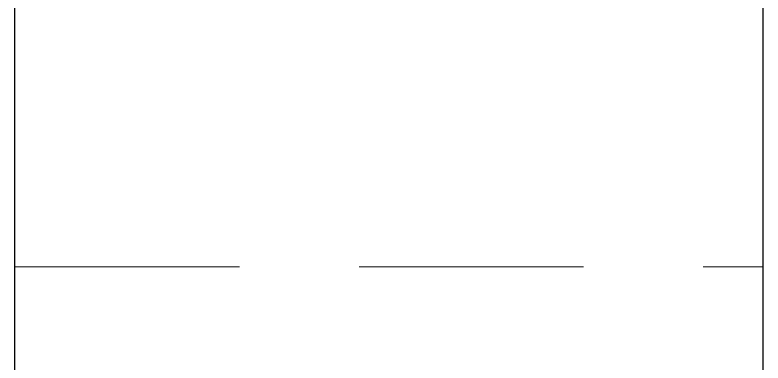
# Paper-space layout '01_三视图' of a CAD drawing. Header units: millimetres. Extents: x 8 to 451, y 8 to 289.
# Drawn here: x 53.92 to 58.93, y 165.61 to 167.93 of the extents above; entities that cross this region are included whole.
import ezdxf

# ---------------------------------------------------------------- set-up
doc = ezdxf.new("R2010")
doc.units = ezdxf.units.MM
doc.linetypes.add('WP_HIDDEN', pattern=[2.3, 1.5, -0.8])
doc.layers.add('HIDDEN', color=7, linetype='WP_HIDDEN', lineweight=13)
doc.layers.add('VISIBLE', color=7, linetype='CONTINUOUS', lineweight=25)

psp = doc.layouts.new('01_三视图')

# ---------------------------------------------------------------- linework, layer by layer
at = {"layer": 'HIDDEN'}
for points in [[(53.925, 163.75), (53.925, 163.7813), (53.925, 163.8738), (53.925, 164.0227), (53.925, 164.2206), (53.925, 164.4576), (53.925, 164.7218), (53.925, 165), (53.925, 165.2782), (53.925, 165.5424), (53.925, 165.7794), (53.925, 165.9773), (53.925, 166.1262), (53.925, 166.2187), (53.925, 166.25)], [(53.925, 166.25), (58.925, 166.25)], [(58.925, 163.75), (58.925, 163.7813), (58.925, 163.8738), (58.925, 164.0227), (58.925, 164.2206), (58.925, 164.4576), (58.925, 164.7218), (58.925, 165), (58.925, 165.2782), (58.925, 165.5424), (58.925, 165.7794), (58.925, 165.9773), (58.925, 166.1262), (58.925, 166.2187), (58.925, 166.25)]]:
    psp.add_lwpolyline(points, dxfattribs=at)
at = {"layer": 'VISIBLE'}
for points in [[(53.925, 140.25), (53.925, 246.25)], [(58.925, 138.75), (58.925, 246.25)]]:
    psp.add_lwpolyline(points, dxfattribs=at)

doc.saveas('drawing.dxf')
